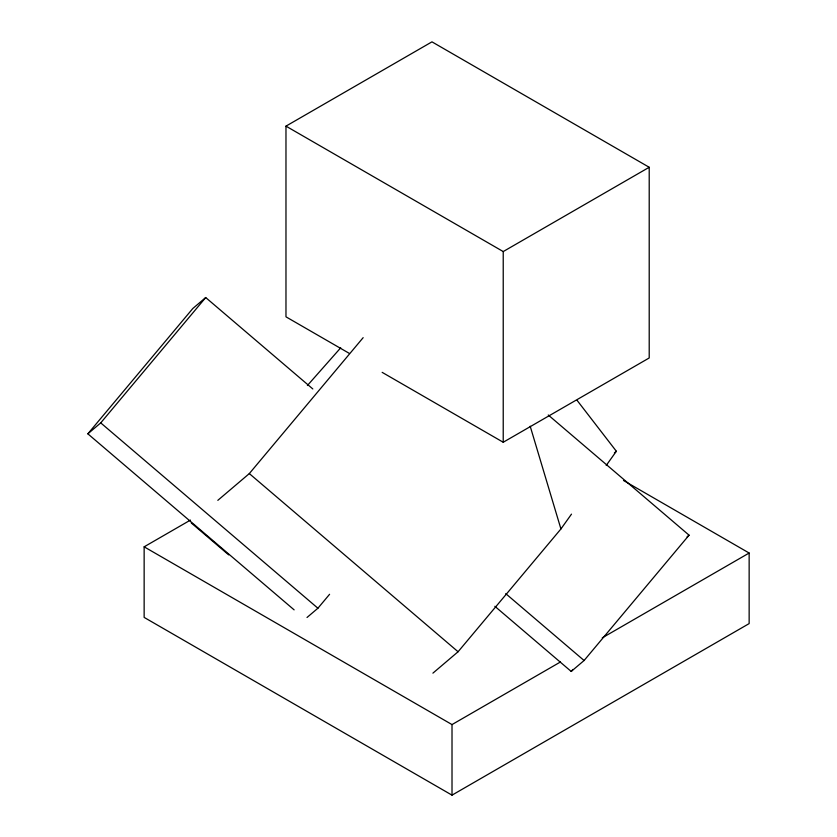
<?xml version="1.0" encoding="UTF-8"?>
<svg xmlns="http://www.w3.org/2000/svg" width="837" height="837" viewBox="0 0 837 837"><rect width="100%" height="100%" fill="white"/><g stroke="black" fill="none" stroke-linecap="round" stroke-linejoin="round"><path stroke-width="1.26" d="M432.907 673.147L458.08 651.751L560.926 528.953L571.493 514.138M606.208 465.477L616.356 451.258L577.122 400.41M294.122 609.859L87.854 433.828L192.824 308.487L205.703 297.543L312.808 388.943M87.854 433.828L100.733 422.884L205.703 297.543M217.819 500.348L249.321 473.585L363.153 337.667M307.012 617.486L317.914 608.227L329.579 594.301M494.845 606.291L571.211 671.452L572.874 669.464M571.211 671.452L584.09 660.508L689.06 535.167L548.245 414.995M307.399 385.512L340.722 347.794M614.379 452.943L616.356 451.258M687.083 536.852L689.06 535.167M349.343 353.402L285.972 316.825L285.972 126.136L431.965 41.85L649.209 167.274L649.209 357.964L503.225 442.25L382.153 372.35M285.972 126.136L503.225 251.56L649.209 167.274M623.513 480.49L749.146 553.027L749.146 623.596L452.011 795.15L144.142 617.403L144.142 546.823L190.459 520.08M144.142 546.823L452.011 724.58L560.476 661.962M602.274 637.825L749.146 553.027M505.747 593.653L584.09 660.508M249.321 473.585L458.08 651.751M100.733 422.884L317.914 608.227M191.255 522.937L228.71 554.9M530.198 426.242L560.926 528.953M503.225 251.56L503.225 442.25M452.011 724.58L452.011 795.15"/></g></svg>
